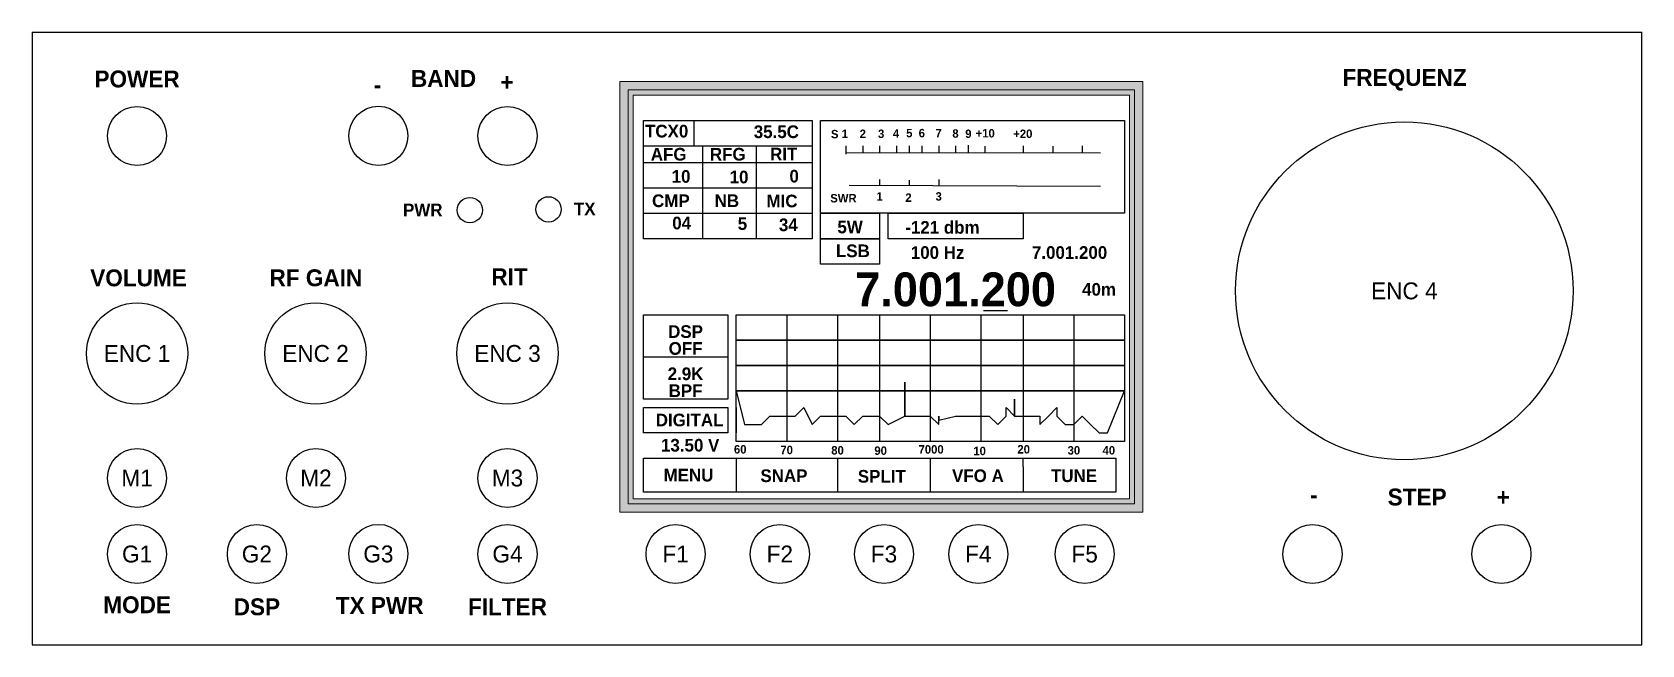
# Model space of a CAD drawing. Header units: millimetres. Extents: x -7 to 183, y -6 to 66.
import ezdxf
from ezdxf.enums import TextEntityAlignment as Align

# ---------------------------------------------------------------- set-up
doc = ezdxf.new("R2010")
doc.units = ezdxf.units.MM
doc.layers.get('0').update_dxf_attribs({"lineweight": 25, "true_color": 0xffffff})
for name, color, linetype, lineweight, true_color in [('beschriftung', 178, 'Continuous', 5, 0x000000), ('Bild', 1, 'Continuous', 25, 0xff0000), ('Schatten', 253, 'Continuous', 25, 0xa0a0a4)]:
    doc.layers.add(name, color=color, linetype=linetype, lineweight=lineweight, true_color=true_color)
doc.styles.add('textstyle0', font='')
doc.styles.add('textstyle1', font='')
doc.styles.add('textstyle10', font='')
doc.styles.add('textstyle100', font='')
doc.styles.add('textstyle101', font='')
doc.styles.add('textstyle102', font='')
doc.styles.add('textstyle103', font='')
doc.styles.add('textstyle104', font='')
doc.styles.add('textstyle105', font='')
doc.styles.add('textstyle106', font='')
doc.styles.add('textstyle107', font='')
doc.styles.add('textstyle11', font='')
doc.styles.add('textstyle12', font='')
doc.styles.add('textstyle13', font='')
doc.styles.add('textstyle14', font='')
doc.styles.add('textstyle15', font='')
doc.styles.add('textstyle16', font='')
doc.styles.add('textstyle17', font='')
doc.styles.add('textstyle18', font='')
doc.styles.add('textstyle19', font='')
doc.styles.add('textstyle2', font='')
doc.styles.add('textstyle20', font='')
doc.styles.add('textstyle21', font='')
doc.styles.add('textstyle22', font='')
doc.styles.add('textstyle23', font='')
doc.styles.add('textstyle24', font='')
doc.styles.add('textstyle25', font='')
doc.styles.add('textstyle26', font='')
doc.styles.add('textstyle27', font='')
doc.styles.add('textstyle28', font='')
doc.styles.add('textstyle29', font='')
doc.styles.add('textstyle3', font='')
doc.styles.add('textstyle30', font='')
doc.styles.add('textstyle31', font='')
doc.styles.add('textstyle32', font='')
doc.styles.add('textstyle33', font='')
doc.styles.add('textstyle34', font='')
doc.styles.add('textstyle35', font='')
doc.styles.add('textstyle36', font='')
doc.styles.add('textstyle37', font='')
doc.styles.add('textstyle38', font='')
doc.styles.add('textstyle39', font='')
doc.styles.add('textstyle4', font='')
doc.styles.add('textstyle40', font='')
doc.styles.add('textstyle41', font='')
doc.styles.add('textstyle42', font='')
doc.styles.add('textstyle43', font='')
doc.styles.add('textstyle44', font='')
doc.styles.add('textstyle45', font='')
doc.styles.add('textstyle46', font='')
doc.styles.add('textstyle47', font='')
doc.styles.add('textstyle48', font='')
doc.styles.add('textstyle49', font='')
doc.styles.add('textstyle5', font='')
doc.styles.add('textstyle50', font='')
doc.styles.add('textstyle51', font='')
doc.styles.add('textstyle52', font='')
doc.styles.add('textstyle53', font='')
doc.styles.add('textstyle54', font='')
doc.styles.add('textstyle55', font='')
doc.styles.add('textstyle56', font='')
doc.styles.add('textstyle57', font='')
doc.styles.add('textstyle58', font='')
doc.styles.add('textstyle59', font='')
doc.styles.add('textstyle6', font='')
doc.styles.add('textstyle60', font='')
doc.styles.add('textstyle61', font='')
doc.styles.add('textstyle62', font='')
doc.styles.add('textstyle63', font='')
doc.styles.add('textstyle64', font='')
doc.styles.add('textstyle65', font='')
doc.styles.add('textstyle66', font='')
doc.styles.add('textstyle67', font='')
doc.styles.add('textstyle68', font='')
doc.styles.add('textstyle69', font='')
doc.styles.add('textstyle7', font='')
doc.styles.add('textstyle70', font='')
doc.styles.add('textstyle71', font='')
doc.styles.add('textstyle72', font='')
doc.styles.add('textstyle73', font='')
doc.styles.add('textstyle74', font='')
doc.styles.add('textstyle75', font='')
doc.styles.add('textstyle76', font='')
doc.styles.add('textstyle77', font='')
doc.styles.add('textstyle78', font='')
doc.styles.add('textstyle79', font='')
doc.styles.add('textstyle8', font='')
doc.styles.add('textstyle80', font='')
doc.styles.add('textstyle81', font='')
doc.styles.add('textstyle82', font='')
doc.styles.add('textstyle83', font='')
doc.styles.add('textstyle84', font='')
doc.styles.add('textstyle85', font='')
doc.styles.add('textstyle86', font='')
doc.styles.add('textstyle87', font='')
doc.styles.add('textstyle88', font='')
doc.styles.add('textstyle89', font='')
doc.styles.add('textstyle9', font='')
doc.styles.add('textstyle90', font='')
doc.styles.add('textstyle91', font='')
doc.styles.add('textstyle92', font='')
doc.styles.add('textstyle93', font='')
doc.styles.add('textstyle94', font='')
doc.styles.add('textstyle95', font='')
doc.styles.add('textstyle96', font='')
doc.styles.add('textstyle97', font='')
doc.styles.add('textstyle98', font='')
doc.styles.add('textstyle99', font='')
doc.styles.get('textstyle0').set_extended_font_data('Ubuntu', bold=True)
doc.styles.get('textstyle1').set_extended_font_data('Ubuntu', bold=True)
doc.styles.get('textstyle10').set_extended_font_data('Ubuntu', bold=True)
doc.styles.get('textstyle100').set_extended_font_data('Ubuntu')
doc.styles.get('textstyle101').set_extended_font_data('Ubuntu')
doc.styles.get('textstyle102').set_extended_font_data('Ubuntu')
doc.styles.get('textstyle103').set_extended_font_data('Ubuntu')
doc.styles.get('textstyle104').set_extended_font_data('Ubuntu')
doc.styles.get('textstyle105').set_extended_font_data('Ubuntu')
doc.styles.get('textstyle106').set_extended_font_data('Ubuntu')
doc.styles.get('textstyle107').set_extended_font_data('Ubuntu')
doc.styles.get('textstyle11').set_extended_font_data('Ubuntu', bold=True)
doc.styles.get('textstyle12').set_extended_font_data('Ubuntu', bold=True)
doc.styles.get('textstyle13').set_extended_font_data('Ubuntu', bold=True)
doc.styles.get('textstyle14').set_extended_font_data('Ubuntu', bold=True)
doc.styles.get('textstyle15').set_extended_font_data('Ubuntu', bold=True)
doc.styles.get('textstyle16').set_extended_font_data('Ubuntu', bold=True)
doc.styles.get('textstyle17').set_extended_font_data('Ubuntu', bold=True)
doc.styles.get('textstyle18').set_extended_font_data('Ubuntu', bold=True)
doc.styles.get('textstyle19').set_extended_font_data('Ubuntu', bold=True)
doc.styles.get('textstyle2').set_extended_font_data('Ubuntu', bold=True)
doc.styles.get('textstyle20').set_extended_font_data('Ubuntu', bold=True)
doc.styles.get('textstyle21').set_extended_font_data('Ubuntu', bold=True)
doc.styles.get('textstyle22').set_extended_font_data('Ubuntu', bold=True)
doc.styles.get('textstyle23').set_extended_font_data('Ubuntu', bold=True)
doc.styles.get('textstyle24').set_extended_font_data('Ubuntu', bold=True)
doc.styles.get('textstyle25').set_extended_font_data('Ubuntu', bold=True)
doc.styles.get('textstyle26').set_extended_font_data('Ubuntu', bold=True)
doc.styles.get('textstyle27').set_extended_font_data('Ubuntu', bold=True)
doc.styles.get('textstyle28').set_extended_font_data('Ubuntu', bold=True)
doc.styles.get('textstyle29').set_extended_font_data('Ubuntu', bold=True)
doc.styles.get('textstyle3').set_extended_font_data('Ubuntu', bold=True)
doc.styles.get('textstyle30').set_extended_font_data('Ubuntu', bold=True)
doc.styles.get('textstyle31').set_extended_font_data('Ubuntu', bold=True)
doc.styles.get('textstyle32').set_extended_font_data('Ubuntu', bold=True)
doc.styles.get('textstyle33').set_extended_font_data('Ubuntu', bold=True)
doc.styles.get('textstyle34').set_extended_font_data('Ubuntu', bold=True)
doc.styles.get('textstyle35').set_extended_font_data('Ubuntu', bold=True)
doc.styles.get('textstyle36').set_extended_font_data('Ubuntu', bold=True)
doc.styles.get('textstyle37').set_extended_font_data('Ubuntu', bold=True)
doc.styles.get('textstyle38').set_extended_font_data('Ubuntu', bold=True)
doc.styles.get('textstyle39').set_extended_font_data('Ubuntu', bold=True)
doc.styles.get('textstyle4').set_extended_font_data('Ubuntu', bold=True)
doc.styles.get('textstyle40').set_extended_font_data('Ubuntu', bold=True)
doc.styles.get('textstyle41').set_extended_font_data('Ubuntu', bold=True)
doc.styles.get('textstyle42').set_extended_font_data('Ubuntu', bold=True)
doc.styles.get('textstyle43').set_extended_font_data('Ubuntu', bold=True)
doc.styles.get('textstyle44').set_extended_font_data('Ubuntu', bold=True)
doc.styles.get('textstyle45').set_extended_font_data('Ubuntu', bold=True)
doc.styles.get('textstyle46').set_extended_font_data('Ubuntu', bold=True)
doc.styles.get('textstyle47').set_extended_font_data('Ubuntu', bold=True)
doc.styles.get('textstyle48').set_extended_font_data('Ubuntu', bold=True)
doc.styles.get('textstyle49').set_extended_font_data('Ubuntu', bold=True)
doc.styles.get('textstyle5').set_extended_font_data('Ubuntu', bold=True)
doc.styles.get('textstyle50').set_extended_font_data('Ubuntu', bold=True)
doc.styles.get('textstyle51').set_extended_font_data('Ubuntu', bold=True)
doc.styles.get('textstyle52').set_extended_font_data('Ubuntu', bold=True)
doc.styles.get('textstyle53').set_extended_font_data('Ubuntu', bold=True)
doc.styles.get('textstyle54').set_extended_font_data('Ubuntu', bold=True)
doc.styles.get('textstyle55').set_extended_font_data('Ubuntu', bold=True)
doc.styles.get('textstyle56').set_extended_font_data('Ubuntu', bold=True)
doc.styles.get('textstyle57').set_extended_font_data('Ubuntu', bold=True)
doc.styles.get('textstyle58').set_extended_font_data('Ubuntu', bold=True)
doc.styles.get('textstyle59').set_extended_font_data('Ubuntu', bold=True)
doc.styles.get('textstyle6').set_extended_font_data('Ubuntu', bold=True)
doc.styles.get('textstyle60').set_extended_font_data('Ubuntu', bold=True)
doc.styles.get('textstyle61').set_extended_font_data('Ubuntu', bold=True)
doc.styles.get('textstyle62').set_extended_font_data('Ubuntu', bold=True)
doc.styles.get('textstyle63').set_extended_font_data('Ubuntu', bold=True)
doc.styles.get('textstyle64').set_extended_font_data('Ubuntu', bold=True)
doc.styles.get('textstyle65').set_extended_font_data('Ubuntu', bold=True)
doc.styles.get('textstyle66').set_extended_font_data('Ubuntu', bold=True)
doc.styles.get('textstyle67').set_extended_font_data('Ubuntu', bold=True)
doc.styles.get('textstyle68').set_extended_font_data('Ubuntu', bold=True)
doc.styles.get('textstyle69').set_extended_font_data('Ubuntu', bold=True)
doc.styles.get('textstyle7').set_extended_font_data('Ubuntu', bold=True)
doc.styles.get('textstyle70').set_extended_font_data('Ubuntu', bold=True)
doc.styles.get('textstyle71').set_extended_font_data('Ubuntu', bold=True)
doc.styles.get('textstyle72').set_extended_font_data('Ubuntu', bold=True)
doc.styles.get('textstyle73').set_extended_font_data('Ubuntu', bold=True)
doc.styles.get('textstyle74').set_extended_font_data('Ubuntu', bold=True)
doc.styles.get('textstyle75').set_extended_font_data('Ubuntu', bold=True)
doc.styles.get('textstyle76').set_extended_font_data('Ubuntu', bold=True)
doc.styles.get('textstyle77').set_extended_font_data('Ubuntu', bold=True)
doc.styles.get('textstyle78').set_extended_font_data('Ubuntu', bold=True)
doc.styles.get('textstyle79').set_extended_font_data('Ubuntu', bold=True)
doc.styles.get('textstyle8').set_extended_font_data('Ubuntu', bold=True)
doc.styles.get('textstyle80').set_extended_font_data('Ubuntu', bold=True)
doc.styles.get('textstyle81').set_extended_font_data('Ubuntu', bold=True)
doc.styles.get('textstyle82').set_extended_font_data('Ubuntu', bold=True)
doc.styles.get('textstyle83').set_extended_font_data('Ubuntu', bold=True)
doc.styles.get('textstyle84').set_extended_font_data('Ubuntu', bold=True)
doc.styles.get('textstyle85').set_extended_font_data('Ubuntu', bold=True)
doc.styles.get('textstyle86').set_extended_font_data('Ubuntu', bold=True)
doc.styles.get('textstyle87').set_extended_font_data('Ubuntu', bold=True)
doc.styles.get('textstyle88').set_extended_font_data('Ubuntu', bold=True)
doc.styles.get('textstyle89').set_extended_font_data('Ubuntu', bold=True)
doc.styles.get('textstyle9').set_extended_font_data('Ubuntu', bold=True)
doc.styles.get('textstyle90').set_extended_font_data('Ubuntu', bold=True)
doc.styles.get('textstyle91').set_extended_font_data('Ubuntu', bold=True)
doc.styles.get('textstyle92').set_extended_font_data('Ubuntu')
doc.styles.get('textstyle93').set_extended_font_data('Ubuntu')
doc.styles.get('textstyle94').set_extended_font_data('Ubuntu')
doc.styles.get('textstyle95').set_extended_font_data('Ubuntu')
doc.styles.get('textstyle96').set_extended_font_data('Ubuntu')
doc.styles.get('textstyle97').set_extended_font_data('Ubuntu')
doc.styles.get('textstyle98').set_extended_font_data('Ubuntu')
doc.styles.get('textstyle99').set_extended_font_data('Ubuntu')

msp = doc.modelspace()

# ---------------------------------------------------------------- hatches: boundary and pattern name
at = {"layer": 'beschriftung'}
h = msp.add_hatch(color=256, dxfattribs=at)
h.paths.add_polyline_path([(63.2, 59.61), (123.2, 59.61), (123.2, 10.61), (63.2, 10.61)], flags=0)
h.paths.add_polyline_path([(124.2, 60.61), (124.2, 9.61), (62.2, 9.61), (62.2, 60.61)], flags=0)
h = msp.add_hatch(color=256, dxfattribs=at)
h.paths.add_polyline_path([(63.2, 59.61), (123.2, 59.61), (123.2, 10.61), (63.2, 10.61)], flags=0)
h.paths.add_polyline_path([(124.2, 60.61), (124.2, 9.61), (62.2, 9.61), (62.2, 60.61)], flags=0)
at = {"layer": 'Schatten'}
h = msp.add_hatch(color=256, dxfattribs=at)
h.paths.add_polyline_path([(63.8, 59.01), (63.8, 11.21), (122.6, 11.21), (122.6, 59.01)], flags=0)
h.paths.add_polyline_path([(63.2, 59.61), (123.2, 59.61), (123.2, 10.61), (63.2, 10.61)], flags=0)
h = msp.add_hatch(color=256, dxfattribs=at)
h.paths.add_polyline_path([(63.8, 59.01), (63.8, 11.21), (122.6, 11.21), (122.6, 59.01)], flags=0)
h.paths.add_polyline_path([(63.2, 59.61), (123.2, 59.61), (123.2, 10.61), (63.2, 10.61)], flags=0)

# ---------------------------------------------------------------- linework, layer by layer
for p, q in [((-7.43, 66.44), (183.32, 66.44)), ((-7.43, 66.44), (-7.43, -6.09)), ((-7.43, 66.44), (183.32, 66.44)), ((-7.43, 66.44), (-7.43, -6.09)), ((183.32, -6.09), (183.32, 66.44)), ((183.32, -6.09), (183.32, 66.44)), ((-7.43, -6.09), (183.32, -6.09)), ((-7.43, -6.09), (183.32, -6.09))]:
    msp.add_line(p, q)
for centre, radius in [((5, 54.16), 3.5), ((5, 54.16), 3.5), ((33.6, 54.17), 3.5), ((33.6, 54.17), 3.5), ((48.9, 54.16), 3.5), ((48.9, 54.16), 3.5), ((155.18, 35.82), 20), ((44.44, 45.38), 1.5), ((53.76, 45.47), 1.5), ((5, 28.41), 6), ((5, 28.41), 6), ((26.15, 28.41), 6), ((26.15, 28.41), 6), ((48.9, 28.41), 6), ((48.9, 28.41), 6), ((5, 13.66), 3.5), ((5, 13.66), 3.5), ((26.2, 13.66), 3.5), ((26.2, 13.66), 3.5), ((48.9, 13.66), 3.5), ((48.9, 13.66), 3.5), ((5, 4.66), 3.5), ((5, 4.66), 3.5), ((19.2, 4.66), 3.5), ((19.2, 4.66), 3.5), ((33.6, 4.67), 3.5), ((33.6, 4.67), 3.5), ((48.9, 4.66), 3.5), ((48.9, 4.66), 3.5), ((68.82, 4.66), 3.5), ((68.82, 4.66), 3.5), ((81.17, 4.66), 3.5), ((81.17, 4.66), 3.5), ((93.52, 4.66), 3.5), ((93.52, 4.66), 3.5), ((104.7, 4.66), 3.5), ((104.7, 4.66), 3.5), ((117.3, 4.66), 3.5), ((117.3, 4.66), 3.5), ((144.3, 4.66), 3.5), ((144.3, 4.66), 3.5), ((166.69, 4.66), 3.5), ((166.69, 4.66), 3.5)]:
    msp.add_circle(centre, radius)
at = {"layer": 'beschriftung'}
for p, q in [((62.2, 60.61), (124.2, 60.61)), ((62.2, 60.61), (62.2, 9.61)), ((62.2, 60.61), (124.2, 60.61)), ((62.2, 60.61), (62.2, 9.61)), ((63.2, 59.61), (123.2, 59.61)), ((63.2, 59.61), (63.2, 10.61)), ((63.2, 59.61), (123.2, 59.61)), ((63.2, 59.61), (63.2, 10.61)), ((123.2, 59.61), (123.2, 10.61)), ((123.2, 59.61), (123.2, 10.61)), ((124.2, 60.61), (124.2, 9.61)), ((124.2, 60.61), (124.2, 9.61)), ((63.8, 59.01), (63.8, 11.21)), ((63.8, 59.01), (122.6, 59.01)), ((63.8, 59.01), (63.8, 11.21)), ((63.8, 59.01), (122.6, 59.01)), ((122.6, 59.01), (122.6, 11.21)), ((122.6, 59.01), (122.6, 11.21)), ((62.2, 9.61), (124.2, 9.61)), ((62.2, 9.61), (124.2, 9.61)), ((63.2, 10.61), (123.2, 10.61)), ((63.2, 10.61), (123.2, 10.61)), ((63.8, 11.21), (122.6, 11.21)), ((63.8, 11.21), (122.6, 11.21))]:
    msp.add_line(p, q, dxfattribs=at)
at = {"layer": 'Bild'}
for p, q in [((65, 56), (85, 56)), ((65, 42), (65, 56)), ((71, 56), (71, 53)), ((85, 56), (85, 42)), ((86, 56), (122, 56)), ((86, 45), (86, 56)), ((122, 56), (122, 45)), ((65, 53), (85, 53)), ((72, 53), (72, 42)), ((78.37, 53.05), (78.37, 42)), ((89, 53), (89, 52)), ((89.03, 52.22), (119.16, 52.18)), ((91, 53), (91, 52.18)), ((93, 53), (93, 52.18)), ((95, 53), (95, 52.18)), ((96.5, 52.98), (96.5, 52.18)), ((98, 53), (98, 52.18)), ((100, 53), (100, 52.18)), ((102, 53), (102, 52.18)), ((103.5, 53.08), (103.49, 52.18)), ((105.48, 52.97), (105.47, 52.18)), ((110, 53), (110, 52.18)), ((113.52, 52.95), (113.53, 52.18)), ((117, 53), (117, 52.18)), ((65, 51), (85, 51)), ((65, 48), (85, 48)), ((89.4, 48.34), (119.16, 48.22)), ((93, 49), (93, 48.33)), ((96.5, 48.93), (96.5, 48.31)), ((100, 49), (100, 48.3)), ((65, 45), (85, 45)), ((122, 45), (86, 45)), ((86, 45), (93, 45)), ((86, 42), (86, 45)), ((93, 45), (93, 42)), ((94, 45), (110, 45)), ((94, 42), (94, 45)), ((110, 45), (110, 42)), ((85, 42), (65, 42)), ((93, 42), (86, 42)), ((86, 42), (93, 42)), ((86, 39), (86, 42)), ((93, 42), (93, 39)), ((110, 42), (94, 42)), ((93, 39), (86, 39)), ((65, 33), (75, 33)), ((65, 23), (65, 33)), ((75, 33), (75, 23)), ((76, 33), (121, 33)), ((76, 33), (122, 33)), ((76, 30), (76, 33)), ((82, 33), (82, 18)), ((88, 33), (88, 18)), ((93, 33), (93, 18)), ((99, 33), (99, 18)), ((105, 33), (105, 18)), ((105.29, 33.5), (108.15, 33.5)), ((106, 33), (109, 33)), ((110, 33), (110, 18)), ((116, 33), (116, 18)), ((122, 33), (122, 30)), ((122, 30), (76, 30)), ((76, 30), (122, 30)), ((76, 27), (76, 30)), ((122, 30), (122, 27)), ((65, 28), (75, 28)), ((122, 27), (76, 27)), ((76, 27), (122, 27)), ((76, 24), (76, 27)), ((122, 27), (122, 24)), ((75, 23), (65, 23)), ((122, 24), (76, 24)), ((76, 24), (122, 24)), ((76, 18), (76, 24)), ((122, 24), (122, 18)), ((65, 22), (75, 22)), ((65, 19), (65, 22)), ((75, 22), (75, 19)), ((76, 22), (76, 19)), ((75, 19), (65, 19)), ((122, 18), (76, 18)), ((65, 16), (121, 16)), ((65, 12), (65, 16)), ((76, 16), (76, 12)), ((88, 16), (88, 12)), ((99, 16), (99, 12)), ((110, 15), (110, 16)), ((121, 16), (121, 12)), ((110, 15), (110, 12)), ((121, 12), (65, 12))]:
    msp.add_line(p, q, dxfattribs=at)
msp.add_lwpolyline([(76, 24), (77, 20), (78, 20), (78, 20), (79, 20), (80, 21), (80, 21), (82, 21), (82, 21), (82, 21), (82, 21), (83, 21), (84, 22), (85, 20), (85, 20), (85, 20), (86, 21), (86, 21), (88, 21), (88, 21), (88, 21), (89, 21), (90, 20), (91, 21), (91, 21), (93, 21), (93, 21), (94, 20), (94, 20), (94, 20), (96, 21), (96, 21), (96, 25), (96, 21), (97, 21), (97, 21), (99, 21), (100, 20), (100, 21), (100, 20.5), (102, 21), (103, 21), (103, 21), (105, 21), (105, 21), (105, 21), (106, 21), (107, 20), (108, 21), (108, 22), (109, 21), (109, 23), (109, 21), (111, 21), (111, 21), (112, 21), (112, 20), (113, 21), (113, 21), (114, 22), (114, 21), (115, 20), (116, 20), (117, 21), (118, 20), (118, 20), (118, 20), (119, 19), (119, 19), (120, 19), (120, 19), (122, 24), (122, 24), (122, 24)], dxfattribs=at)

# ---------------------------------------------------------------- texts
at = {"layer": 'beschriftung'}
for s, height, style, p in [('POWER', 2, 'textstyle0', (5, 60.91)), ('POWER', 2, 'textstyle17', (5, 60.91)), ('BAND', 2, 'textstyle14', (41.32, 60.97)), ('BAND', 2, 'textstyle31', (41.32, 60.97)), ('+', 2, 'textstyle15', (48.84, 60.54)), ('+', 2, 'textstyle32', (48.84, 60.54)), ('FREQUENZ', 2, 'textstyle13', (155.21, 61.09)), ('FREQUENZ', 2, 'textstyle30', (155.21, 61.09)), ('-', 2, 'textstyle16', (33.51, 60.22)), ('-', 2, 'textstyle33', (33.51, 60.22)), ('PWR', 1.5, 'textstyle9', (38.86, 45.4)), ('PWR', 1.5, 'textstyle26', (38.86, 45.4)), ('TX', 1.5, 'textstyle4', (58.05, 45.53)), ('TX', 1.5, 'textstyle21', (58.05, 45.53)), ('VOLUME', 2, 'textstyle2', (5.17, 37.36)), ('VOLUME', 2, 'textstyle19', (5.17, 37.36)), ('RF GAIN', 2, 'textstyle7', (26.19, 37.37)), ('RF GAIN', 2, 'textstyle24', (26.19, 37.37)), ('RIT', 2, 'textstyle1', (49.14, 37.49)), ('RIT', 2, 'textstyle18', (49.14, 37.49)), ('-', 2, 'textstyle5', (144.45, 11.67)), ('-', 2, 'textstyle22', (144.45, 11.67)), ('STEP', 2, 'textstyle3', (156.7, 11.41)), ('STEP', 2, 'textstyle20', (156.7, 11.41)), ('+', 2, 'textstyle6', (166.9, 11.41)), ('+', 2, 'textstyle23', (166.9, 11.41)), ('MODE', 2, 'textstyle8', (5.01, -1.35)), ('MODE', 2, 'textstyle25', (5.01, -1.35)), ('DSP', 2, 'textstyle11', (19.2, -1.59)), ('DSP', 2, 'textstyle28', (19.2, -1.59)), ('TX PWR', 2, 'textstyle10', (33.75, -1.43)), ('TX PWR', 2, 'textstyle27', (33.75, -1.43)), ('FILTER', 2, 'textstyle12', (48.9, -1.59)), ('FILTER', 2, 'textstyle29', (48.9, -1.59))]:
    msp.add_text(s, height=height, dxfattribs=dict(at, style=style)).set_placement(p, align=Align.MIDDLE_CENTER)
at = {"layer": 'Bild'}
for s, height, style, p in [('TCX0', 1.5, 'textstyle57', (67.76, 54.73)), ('35.5C', 1.5, 'textstyle58', (80.76, 54.66)), ('S', 1, 'textstyle34', (87.68, 54.38)), ('1', 1, 'textstyle35', (88.88, 54.42)), ('2', 1, 'textstyle36', (91.01, 54.42)), ('3', 1, 'textstyle37', (93.18, 54.42)), ('4', 1, 'textstyle38', (94.95, 54.46)), ('5', 1, 'textstyle39', (96.52, 54.5)), ('6', 1, 'textstyle40', (98, 54.5)), ('7', 1, 'textstyle41', (99.98, 54.48)), ('8', 1, 'textstyle42', (101.99, 54.45)), ('9', 1, 'textstyle43', (103.52, 54.42)), ('+10', 1, 'textstyle44', (105.51, 54.48)), ('+20', 1, 'textstyle45', (109.97, 54.42)), ('AFG', 1.5, 'textstyle55', (68, 52)), ('RFG', 1.5, 'textstyle56', (75, 52)), ('RIT', 1.5, 'textstyle54', (81.63, 52.02)), ('10', 1.5, 'textstyle46', (69.47, 49.37)), ('10', 1.5, 'textstyle47', (76.34, 49.3)), ('0', 1.5, 'textstyle91', (82.87, 49.4)), ('CMP', 1.5, 'textstyle53', (68.26, 46.49)), ('NB', 1.5, 'textstyle52', (74.9, 46.49)), ('MIC', 1.5, 'textstyle51', (81.43, 46.46)), ('SWR', 1, 'textstyle64', (88.71, 46.79)), ('1', 1, 'textstyle65', (93, 47)), ('2', 1, 'textstyle66', (96.42, 46.86)), ('3', 1, 'textstyle67', (100, 47)), ('04', 1.5, 'textstyle48', (69.54, 43.85)), ('5', 1.5, 'textstyle49', (76.74, 43.78)), ('34', 1.5, 'textstyle50', (82.18, 43.64)), ('5W', 1.5, 'textstyle59', (89.5, 43.38)), ('-121 dbm', 1.5, 'textstyle61', (100.44, 43.34)), ('LSB', 1.5, 'textstyle60', (89.83, 40.56)), ('100 Hz', 1.5, 'textstyle62', (99.87, 40.36)), ('7.001.200', 1.5, 'textstyle63', (115.51, 40.36)), ('7.001.200', 4, 'textstyle69', (102, 36)), ('40m', 1.5, 'textstyle68', (119, 36)), ('ENC 4', 2, 'textstyle107', (155.18, 35.82)), ('DSP', 1.5, 'textstyle70', (70, 31)), ('ENC 1', 2, 'textstyle92', (5, 28.41)), ('ENC 2', 2, 'textstyle93', (26.15, 28.41)), ('ENC 3', 2, 'textstyle94', (48.9, 28.41)), ('OFF', 1.5, 'textstyle71', (70, 29)), ('2.9K', 1.5, 'textstyle72', (70, 26)), ('BPF', 1.5, 'textstyle73', (70, 24)), ('DIGITAL', 1.5, 'textstyle74', (70.48, 20.53)), ('13.50 V', 1.5, 'textstyle75', (70.55, 17.54)), ('60', 1, 'textstyle90', (76.48, 17.06)), ('70', 1, 'textstyle89', (81.98, 16.98)), ('80', 1, 'textstyle88', (88.01, 16.94)), ('90', 1, 'textstyle87', (93.12, 16.9)), ('7000', 1, 'textstyle82', (99.1, 17.05)), ('10', 1, 'textstyle83', (104.85, 16.86)), ('20', 1, 'textstyle84', (110.07, 17.06)), ('30', 1, 'textstyle85', (116.02, 16.94)), ('40', 1, 'textstyle86', (120.16, 16.94)), ('M1', 2, 'textstyle95', (5, 13.66)), ('M2', 2, 'textstyle96', (26.2, 13.66)), ('M3', 2, 'textstyle97', (48.9, 13.66)), ('MENU', 1.5, 'textstyle76', (70.35, 14)), ('MENU', 1.5, 'textstyle77', (70.35, 14)), ('SNAP', 1.5, 'textstyle81', (81.66, 13.93)), ('SPLIT', 1.5, 'textstyle78', (93.26, 13.86)), ('VFO A', 1.5, 'textstyle79', (104.65, 13.93)), ('TUNE', 1.5, 'textstyle80', (116.04, 13.93)), ('G1', 2, 'textstyle98', (5, 4.66)), ('G2', 2, 'textstyle99', (19.2, 4.66)), ('G3', 2, 'textstyle100', (33.6, 4.67)), ('G4', 2, 'textstyle101', (48.9, 4.66)), ('F1', 2, 'textstyle102', (68.82, 4.66)), ('F2', 2, 'textstyle103', (81.17, 4.66)), ('F3', 2, 'textstyle104', (93.52, 4.66)), ('F4', 2, 'textstyle105', (104.7, 4.66)), ('F5', 2, 'textstyle106', (117.3, 4.66))]:
    msp.add_text(s, height=height, dxfattribs=dict(at, style=style)).set_placement(p, align=Align.MIDDLE_CENTER)

doc.saveas('drawing.dxf')
